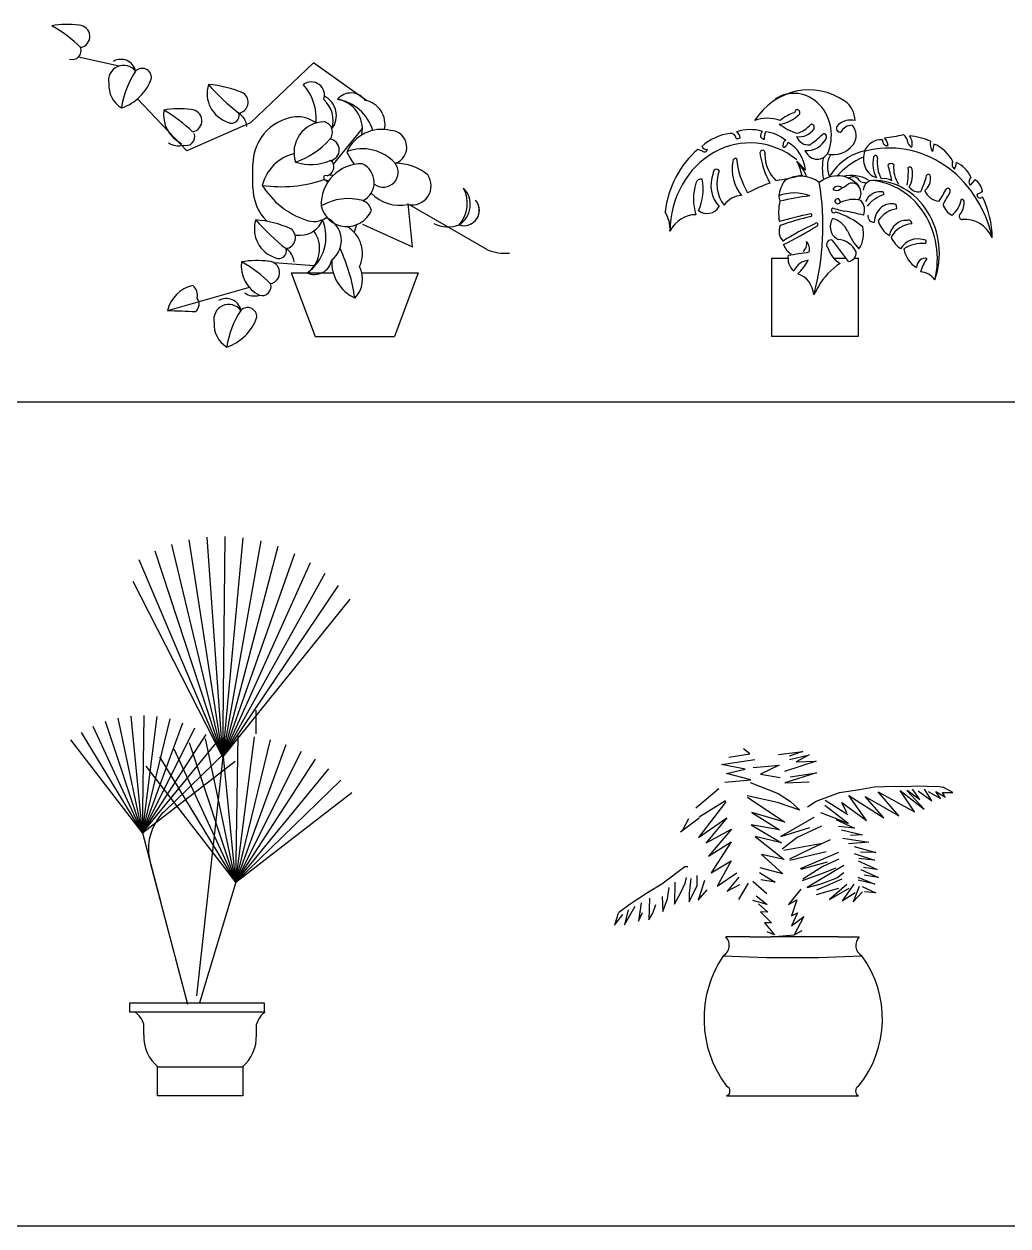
# Model space of a CAD drawing. Header units: millimetres. Extents: x 12377 to 30673, y 89761 to 101952.
# Drawn here: x 21045 to 23150, y 94317 to 96888 of the extents above; entities that cross this region are included whole.
import ezdxf

# ---------------------------------------------------------------- set-up
doc = ezdxf.new("R2010")
doc.units = ezdxf.units.MM
doc.layers.add('www.cad-blocks.net', color=7, linetype='Continuous')

# ---------------------------------------------------------------- blocks, each defined once
blk = doc.blocks.new('A$C1BAA672F')
at = {"linetype": 'Continuous'}
for p, q in [((110.7, 462.5), (43.8, 477.2)), ((463.6, 300.7), (511.2, 359.9)), ((331.2, 262.1), (331.2, 301.1)), ((463.8, 282.9), (448.2, 281.6)), ((448.2, 275.6), (448.2, 281.6)), ((448.2, 275.6), (455.9, 273.7)), ((717.1, 159.9), (589, 234.3)), ((501.7, 201.2), (497.5, 189)), ((431.8, 133.5), (365.9, 138.6)), ((394.3, 122.1), (433.3, 17.1)), ((394.3, 122.1), (463.3, 122.1)), ((510.5, 122.1), (603, 122.1)), ((603, 122.1), (564.1, 17.1)), ((325, 98.2), (190.5, 59.7)), ((433.3, 17.1), (564.1, 17.1))]:
    blk.add_line(p, q, dxfattribs=at)
at = {"linetype": 'Continuous', "extrusion": (0, 0, -1)}
for p, q in [((430.6, 467.5), (327, 368.9)), ((518.4, 405.4), (430.6, 467.5)), ((222.3, 322.9), (140.9, 408.3)), ((327, 368.9), (222.3, 322.9)), ((593.9, 165), (586.6, 236.3)), ((511.3, 202.1), (593.9, 165))]:
    blk.add_line(p, q, dxfattribs=at)
at = {"linetype": 'Continuous'}
for centre, radius, start, end in [((25.2, 380.5), 150.4, 82.5091, 99.6489), ((-108.7, 335.1), 222.1, 45.2691, 60.6862), ((44.2, 511.1), 18.5, 280.6201, 87.9621), ((33.6, 487.9), 14.8, 252.7219, 19.5036), ((118.2, 438.7), 24.9, 37.6202, 191.8098), ((113.9, 448.8), 24.7, 11.9718, 120.4275), ((148.9, 443.5), 15.1, 356.5795, 136.5291), ((257.8, 372.8), 144.6, 145.9044, 171.7862), ((90.5, 467.2), 77.6, 288.1297, 341.5173), ((427.1, 414.5), 21.8, 340.6524, 126.4413), ((137.8, 431), 44, 176.5512, 238.2573), ((305.6, 417.3), 49.9, 162.8036, 252.1666), ((246, 262.4), 170, 65.9073, 85.9982), ((546.1, 685.7), 383.9, 221.3581, 231.626), ((304.9, 402.8), 18.3, 279.0862, 54.5533), ((350.5, 375.7), 84.9, 355.3325, 41.528), ((492.5, 389.1), 29, 35.4225, 140.2961), ((416.5, 372.6), 46.6, 343.1921, 48.1088), ((432.5, 380.7), 35.9, 322.9455, 62.9753), ((458.5, 335.6), 73, 16.5847, 80.7965), ((461.9, 359), 49.3, 349.8892, 80.3471), ((508.3, 366.5), 40.2, 347.777, 78.6761), ((237, 382.7), 53.1, 172.1661, 243.8848), ((209.6, 241.7), 150.4, 82.5091, 99.6489), ((75.6, 196.3), 222.1, 45.2691, 60.6862), ((228.6, 372.3), 18.5, 280.6201, 87.9621), ((296.1, 380.7), 12.3, 241.8874, 19.0833), ((293, 360.7), 28.2, 4.795, 58.4019), ((409.2, 301.1), 78, 90, 180), ((399.3, 316), 63.9, 55.7827, 81.0109), ((449.3, 320.2), 50.6, 91.2838, 198.3122), ((444.3, 353.5), 17.7, 319.5038, 77.6403), ((543.3, 294.7), 63.5, 77.0966, 155.0473), ((556.6, 328.8), 27.8, 288.3377, 88.141), ((208.3, 358.4), 27.3, 233.9746, 287.1073), ((220.7, 346.4), 14.8, 252.7219, 19.5036), ((356.6, 432.4), 135.7, 289.2302, 318.2266), ((455.6, 324.5), 17.7, 278.7049, 83.5334), ((399.3, 316), 63.9, 23.9116, 24.0748), ((416.3, 248.6), 71.9, 103.6811, 165.9345), ((511.6, 253.6), 72.6, 42.2199, 110.8238), ((602.6, 374.3), 128.3, 204.3068, 215.1631), ((426.3, 380.4), 80.1, 251.7815, 293.5515), ((510, 234.9), 66.6, 88.9568, 182.4223), ((449.5, 296.3), 14.8, 285.1873, 31.985), ((416.3, 248.6), 71.9, 50.4739, 54.2537), ((399.3, 316), 63.9, 349.2687, 353.0548), ((497, 271), 33.7, 296.4955, 65.011), ((545.5, 287.8), 24.6, 236.5715, 36.4727), ((565.3, 217.6), 84.8, 50.7973, 90), ((593.1, 265.4), 31.4, 257.4664, 34.7484), ((409.2, 262.1), 78, 180, 225), ((377.4, 484.7), 220.8, 261.9553, 288.7044), ((461.8, 337.4), 135.5, 211.7539, 250.8808), ((431.3, 243.2), 36.6, 50.8485, 62.4066), ((602.6, 374.3), 128.3, 235.8151, 236.5715), ((630.4, 236.7), 53.6, 318.235, 27.8141), ((649.7, 234.3), 39.2, 301.7428, 44.3064), ((488, 156.6), 87.7, 74.086, 120.5036), ((504.4, 220), 22.2, 12.2551, 69.9426), ((572.2, 296.4), 63.2, 222.741, 282.9144), ((678.3, 225.2), 25.5, 251.8487, 40.8143), ((678.3, 225.2), 25.5, 270, 40.8143), ((486, 241.9), 43.6, 192.8947, 336.9019), ((383.4, 194.5), 49.9, 162.8036, 252.1666), ((623.9, 462.9), 383.9, 221.3581, 231.626), ((323.9, 39.6), 170, 65.9073, 85.9982), ((409.2, 223.1), 39, 270, 339.8595), ((431.3, 243.2), 36.6, 247.6573, 306.0065), ((378.4, 181.8), 73, 304.9788, 22.3903), ((436.6, 175.6), 40.2, 307.0992, 67.9694), ((459.9, 154), 51.4, 335.48, 59.4223), ((652.5, 251.4), 53.6, 243.9365, 289.5178), ((382.7, 179.9), 18.3, 279.0862, 54.5533), ((409.2, 262.1), 78, 263.4744, 270), ((391.6, 162.2), 49.3, 305.4282, 35.8861), ((374, 157.9), 12.3, 241.8874, 19.0833), ((370.8, 137.9), 28.2, 4.795, 58.4019), ((223.6, 43.3), 277.6, 7.7528, 25.3457), ((745.8, 232.4), 78, 248.3806, 275.5863), ((365.1, 133), 53.1, 172.1661, 243.8848), ((337.7, -8.1), 150.4, 82.5091, 99.6489), ((203.7, -53.5), 222.1, 45.2691, 60.6862), ((356.6, 122.6), 18.5, 280.6201, 87.9621), ((432.3, 148.4), 29, 245.4792, 350.3528), ((526.1, 140.1), 65.3, 176.9395, 245.1735), ((467.3, 112.1), 44.4, 315.0156, 27.5067), ((244.2, 47.5), 55, 102.8432, 167.1914), ((219, 84.9), 20.8, 348.0194, 51.3506), ((346.1, 99.4), 14.8, 252.7219, 19.5036), ((225.6, 70.7), 16.9, 311.318, 35.7135), ((287.2, 55.3), 24.7, 11.9718, 120.4275), ((333.7, 111.3), 27.3, 233.9746, 287.1073), ((86.4, -3577.4), 3638.5, 87.6323, 88.3606), ((291.5, 45.2), 24.9, 37.6202, 191.8098), ((431.1, -20.7), 144.6, 145.9044, 171.7862), ((322.3, 50), 15.1, 356.5795, 136.5291), ((311.1, 37.4), 44, 176.5512, 238.2573), ((263.8, 73.7), 77.6, 288.1297, 341.5173)]:
    blk.add_arc(centre, radius, start, end, dxfattribs=at)
blk = doc.blocks.new('TS_K8D0TLXCC4F5MQ2A')
for points in [[(0.901, 11.875, 0.282889), (2.758, 12.468, 0.404466), (2.683, 13.73, 0.259045), (1.866, 13.285, -0.618211), (1.569, 13.656, -0.257805), (2.906, 14.027, 0.245687), (2.164, 15.288, 0.392285), (-4.371, 14.027, -0.173103), (-2.515, 14.027, -0.115077), (-1.475, 14.546, -1.219653), (-1.104, 14.472, -0.17829), (-2.589, 13.804, 0.069405), (-1.327, 13.211, 0.16222), (-0.287, 13.804, -0.53537), (-0.064, 13.507, -0.263175), (-1.327, 12.988, 0.333206), (-0.361, 12.468, 0.03653), (0.53, 13.136, -0.780896), (0.827, 12.914, -0.31011), (-0.733, 12.097, 0.55042), (0.901, 11.875, 0.742403), (-2.886, 15.437, 1.617277)], [(-1.309, 11.393), (-0.697, 10.81, 0.264748), (-1.974, 12.61, -0.263698), (-2.203, 12.316, -0.862911), (-2.301, 12.479, -0.468565), (-2.105, 12.741, 0.140767), (-3.579, 13.297, 0.141427), (-3.677, 12.806, -0.090138), (-3.939, 12.97, -0.302937), (-3.808, 13.33, 0.142159), (-5.674, 13.297, -0.275348), (-5.412, 12.905, -0.098957), (-5.707, 12.872, 0.401554), (-6.133, 13.199, 0.142389), (-8.196, 12.348, 0.22179), (-7.77, 12.152, -0.551053), (-8.131, 12.054), (-8.482, 12.163)], [(12.818, 6.424, 0.120514), (12.12, 9.074, -0.617641), (11.702, 9.213, -0.000004), (12.12, 9.422, 0.236099), (11.562, 10.189, 0), (11.213, 9.841, -0.442628), (11.283, 10.329, 0.178875), (10.236, 11.305, -0.109825), (10.097, 10.887, -0.414395), (9.957, 11.375, 0.18385), (8.592, 12.511), (8.486, 12.016, -0.217117), (8.352, 12.7, 0.058785), (6.84, 13.042, -0.26126), (6.999, 12.299, -0.159191), (6.716, 12.582, 0.222861), (6.398, 13.119, -0.02053), (5.017, 12.918, -0.185166), (5.281, 12.421, -0.519544), (4.876, 12.776, 0.318117), (3.566, 12.034)], [(-10.488, 6.851, -0.609145), (-1.309, 11.482, -0.114854)], [(-8.477, 12.163, 0.198618), (-10.844, 8.098, -0.171383), (-10.488, 6.851, -0.264515), (-8.616, 7.92, -0.176946), (-8.616, 9.968, -0.353956), (-8.171, 10.235, -0.196013), (-8.438, 8.187, 0.408048), (-6.923, 8.454, -0.320631), (-7.369, 10.591, -0.763408), (-6.923, 10.769, 0.297206), (-6.567, 8.543, -0.228663), (-5.319, 9.166, -0.241588), (-5.943, 11.393, -0.412321), (-5.676, 11.571, 0.12025), (-4.874, 9.344, -0.028055), (-3.27, 9.968, -0.092983), (-3.983, 11.927, -1.219035), (-3.626, 11.838, 0.226937), (-2.824, 10.146, 0.03459), (-0.953, 10.502, 0.071098), (-1.309, 11.393, -0.073138), (-0.58, 10.382, 0.917972)], [(1.124, 11.801, 0.276192), (1.05, 10.391, 0.602468)], [(1.094, 10.468, -0.189824), (3.607, 12.072, 0.464026), (4.444, 10.329, -0.20538), (4.235, 11.654, -0.996416), (4.514, 11.584, 0.176282), (4.793, 10.259, -0.162181), (5.561, 10.12, 0.016674), (5.281, 11.166, -0.333118), (5.7, 11.166, 0.200118), (6.049, 9.911, 0.604651)], [(3.566, 12.034, -0.412408), (12.818, 6.424, 0.299304), (10.655, 7.609, -0.551041), (10.445, 7.888, 0.202025), (10.794, 8.725, 0.412251), (10.585, 8.934, -0.205322), (9.887, 7.888, -0.201974), (9.259, 8.585, -0.023803), (9.748, 9.353, 0.727905), (9.538, 9.632, -0.000001), (8.98, 8.795, -0.27419), (7.933, 9.492, 0.291301), (8.352, 10.399, 0.678064), (8.073, 10.468, -0.0483), (7.654, 9.422, -0.265418), (6.817, 9.701, 0.181442), (7.026, 10.887, 0.642214), (6.747, 10.957, -0.049908), (6.677, 9.841, 2.174423)], [(0.604, 11.652, 0.105621), (0.604, 10.242, 0.715359)], [(3.5, 11.652, 0.117816), (1.569, 10.391, 2.394786)], [(-2.62, 9.128, -0.124088), (-2.187, 10.14, -0.279845), (0.312, 10.009)], [(-0.98, 10.53, -0.07049), (-0.883, 10.422)], [(0.312, 10.009, -0.121406), (-0.093, 2.711, 2.124595)], [(0.312, 10.009, -0.375127), (3.199, 9.779)], [(1.919, 9.681, 0.466728), (1.296, 9.55, 0.275606), (1.815, 9.586, 0.056321), (2.428, 9.927, -0.782249), (3.177, 8.906, -0.496683)], [(3.871, 10.168, 0.181227), (2.015, 10.391, 0.411903)], [(3.649, 10.02, -0.28797), (3.203, 10.168, 0.417923), (2.386, 10.242, -0.26676)], [(4.056, 10.143, 0.333332), (3.479, 9.509, 1.028511)], [(4.171, 10.143, -0.533511), (8.669, 3.688, 0.224774), (7.631, 4.207, -0.080156), (8.093, 5.071, 0.480434), (7.343, 4.495, -0.226855), (6.42, 5.705, -0.132391), (7.977, 6.051, 1), (7.862, 6.282, 0.320299), (6.19, 5.705, -0.12156), (5.497, 6.455, -0.245976), (6.997, 7.319, 0.580277), (6.651, 7.55, 0.3681), (5.382, 6.57, -0.214449), (4.575, 7.55, -0.199952), (5.901, 8.299, 0.236203), (5.843, 8.587, 0.481629), (4.286, 7.435, -0.5), (3.825, 7.896, -0.256531)], [(4.056, 10.143, -0.47595), (8.669, 3.688, -7.420906)], [(3.767, 8.472, -0.144161), (4.978, 9.221, 0.720613), (4.805, 9.394, 0.32414), (3.652, 8.76, 8.517633)], [(0.18, 7.204, 1.190456), (-0.016, 7.321, 0.033551), (-2.311, 6.207, -0.344015), (-2.508, 7.223, -0.016653), (-0.311, 7.813, 1.33034), (-0.337, 7.968, 0.017224), (-2.579, 7.468, -0.112395), (-2.539, 8.791)], [(-2.539, 8.791, -0.0968), (-2.62, 9.142, -0.168813), (-0.378, 9.142, 0.025345), (-2.539, 8.791)], [(1.815, 8.702, 0.933285), (1.428, 8.829, 0.627669), (1.815, 8.702, -0.169554), (3.313, 8.838, -0.333504), (3.518, 7.885, 0.022963), (2.155, 8.157, -0.03767), (1.27, 8.361, 1.080247), (1.474, 8.089, -0.090755), (3.45, 7.136, -0.247481), (3.177, 5.706, -0.106285), (2.36, 6.864, 0.20191), (1.27, 7.68, 0.50032), (1.679, 6.319, -0.252041), (2.973, 5.502, -0.414207), (2.428, 4.889, 0.006945), (1.27, 6.251, 0.867217), (0.929, 5.774, 0.189415), (1.815, 4.753, 0.123606), (0.248, 3.256, 0.001543), (-0.093, 2.711, 0.320573), (-1.251, 4.072, 0.082771), (-0.501, 4.957, 0.259045), (-1.523, 4.277, -0.312489), (-1.932, 5.298, 0.008766), (-0.433, 5.502, 0.296477), (-0.606, 6.174, -0.338695), (-0.868, 5.551)], [(-1.727, 5.366, -0.164159), (-2.279, 5.977, 0.022626), (0.18, 7.204, -0.181337)]]:
    blk.add_lwpolyline(points, format="xyb")
for points in [[(2.836, 5.093), (3.121, 5.093), (3.121, 0), (-3.121, 0), (-3.121, 5.093)], [(-3.121, 5.093), (-1.956, 5.093)], [(1.356, 5.093), (2.259, 5.093)]]:
    blk.add_lwpolyline(points)
blk = doc.blocks.new('EPLANT7')
at = {"xscale": 0.04226167584449394, "yscale": 0.06273761873094345}
blk.add_blockref('TS_K8D0TLXCC4F5MQ2A', (0, 0), dxfattribs=at)
blk = doc.blocks.new('A$C1A0F070B')
at = {"xscale": 700, "yscale": 525, "zscale": 0.8749999999999998}
blk.add_blockref('EPLANT7', (320.8, 0), dxfattribs=at)
blk = doc.blocks.new('A$C03B80EE0')
for p, q in [((406.4, 905.3), (317.2, 1486.8)), ((406.4, 905.3), (364.9, 1494.1)), ((406.4, 905.3), (413.2, 1496.1)), ((406.4, 905.3), (461.4, 1492.6)), ((406.4, 905.3), (509, 1483.8)), ((406.4, 905.3), (225.6, 1456.4)), ((406.4, 905.3), (270.5, 1474.2)), ((406.4, 905.3), (555.2, 1469.7)), ((406.4, 905.3), (599.5, 1450.5)), ((406.4, 905.3), (182.9, 1433.7)), ((406.4, 905.3), (641.5, 1426.4)), ((406.4, 905.3), (680.4, 1397.8)), ((406.4, 905.3), (167, 1375.3)), ((406.4, 905.3), (716, 1365)), ((406.4, 905.3), (747.6, 1328.5)), ((496.3, 968.5), (496.3, 1031.4)), ((191.6, 703.6), (92.7, 1001.1)), ((191.6, 703.6), (126.6, 1010.3)), ((191.6, 703.6), (161.4, 1015.6)), ((191.6, 703.6), (196.5, 1017)), ((191.6, 703.6), (231.6, 1014.5)), ((191.6, 703.6), (266.1, 1008.1)), ((191.6, 703.6), (299.8, 997.8)), ((191.6, 703.6), (29, 971.6)), ((191.6, 703.6), (60, 988.1)), ((191.6, 703.6), (332, 983.8)), ((191.6, 703.6), (362.5, 966.3)), ((191.6, 703.6), (0, 951.7)), ((191.6, 703.6), (390.9, 945.5)), ((441.2, 571.8), (317.7, 943.7)), ((441.2, 571.8), (360.1, 955.2)), ((441.2, 571.8), (403.5, 961.8)), ((441.2, 571.8), (447.4, 963.6)), ((441.2, 571.8), (491.2, 960.4)), ((441.2, 571.8), (534.4, 952.4)), ((441.2, 571.8), (576.5, 939.6)), ((441.2, 571.8), (238, 906.8)), ((250.4, 760.6), (416.7, 921.7)), ((441.2, 571.8), (276.8, 927.5)), ((406.4, 905.3), (336.2, 267.6)), ((441.2, 571.8), (616.8, 922.1)), ((441.2, 571.8), (654.9, 900.2)), ((191.6, 703.6), (439.7, 895.1)), ((441.2, 571.8), (201.8, 882)), ((441.2, 571.8), (690.3, 874.3)), ((441.2, 571.8), (722.6, 844.5)), ((441.2, 571.8), (751.4, 811.2)), ((191.6, 703.6), (240.8, 516.9)), ((212.5, 624.3), (312.5, 245.5)), ((441.2, 571.8), (344.4, 248.5)), ((158.4, 248.5), (517.2, 248.5)), ((158.4, 224.1), (158.4, 248.5)), ((517.2, 248.5), (517.2, 224.1)), ((517.2, 224.1), (158.4, 224.1)), ((195.4, 162.8), (195.4, 191.4)), ((496.5, 162.8), (496.5, 191.4)), ((231.8, 77.4), (460.1, 77.4)), ((231.8, 0), (231.8, 77.4)), ((460.1, 77.4), (460.1, 0)), ((460.1, 0), (231.8, 0))]:
    blk.add_line(p, q)
for centre, radius, start, end in [((347.8, 660.1), 140, 134.0942, 194.789), ((133.5, 172.3), 64.8, 17.1248, 54.0063), ((558.4, 172.3), 64.8, 125.9937, 162.8752), ((300.8, 158.4), 105.5, 177.5907, 230.3781), ((391.1, 158.4), 105.5, 309.6219, 2.4093)]:
    blk.add_arc(centre, radius, start, end)
blk = doc.blocks.new('A$C259F7A36')
for p, q in [((305.8, 905.9), (362.3, 914.7)), ((362.3, 914.7), (344.9, 927.7)), ((438.5, 912.5), (503.7, 921.2)), ((503.7, 921.2), (466.7, 908.1)), ((468.4, 899.2), (520.8, 912.1)), ((520.8, 912.1), (485.6, 893.2)), ((286.2, 886.4), (375.4, 899.4)), ((349.3, 873.3), (286.2, 886.4)), ((299.3, 862.4), (349.3, 873.3)), ((371, 877.7), (440.6, 884.2)), ((440.6, 884.2), (390.6, 860.2)), ((539.7, 894.9), (454.7, 867.4)), ((485.6, 893.2), (539.7, 894.9)), ((294.9, 838.5), (364.5, 845)), ((364.5, 845), (299.3, 862.4)), ((362.5, 837.7), (437.3, 808.7)), ((390.6, 860.2), (442.8, 851.5)), ((540.6, 863.9), (455.6, 837.3)), ((455.6, 837.3), (520.8, 839.9)), ((470.2, 852.8), (540.6, 863.9)), ((278.6, 820.7), (217.2, 769)), ((437.3, 808.7), (470.9, 787.3)), ((539.7, 787.9), (601.5, 811.1)), ((601.5, 811.1), (655.6, 818.9)), ((655.6, 818.9), (694.2, 826.6)), ((694.2, 826.6), (720.9, 827)), ((760.3, 748.9), (705.1, 813.1)), ((705.1, 813.1), (802.7, 759.2)), ((720.9, 827), (752.6, 828.1)), ((752.6, 828.1), (777.6, 827)), ((802.7, 759.2), (764.2, 816.9)), ((764.2, 816.9), (828.3, 766.9)), ((777.6, 827), (811.6, 829.3)), ((828.3, 766.9), (782.1, 816.9)), ((782.3, 817.8), (816.9, 792.1)), ((816.9, 792.1), (797.1, 819.8)), ((811.6, 829.3), (836.6, 828.1)), ((811.9, 815.8), (848.5, 789.1)), ((848.5, 789.1), (828.7, 819.8)), ((836.6, 828.1), (869.5, 827)), ((838.6, 813.8), (872.3, 795)), ((872.3, 795), (859.4, 813.8)), ((859.4, 813.8), (885.1, 799)), ((869.5, 827), (882, 824.7)), ((882.6, 801.9), (877.3, 811.5)), ((877.3, 811.5), (905, 811.5)), ((905, 811.5), (879.4, 825.4)), ((297.4, 785.9), (224.6, 690.6)), ((226.6, 746.4), (297.2, 790)), ((435.8, 784.3), (354.8, 802.6)), ((355.9, 798.7), (455.7, 732.1)), ((495.3, 764.4), (435.8, 784.3)), ((470.9, 787.3), (495.3, 764.4)), ((516.5, 772.5), (539.7, 787.9)), ((625, 728.7), (562.6, 776.2)), ((563.6, 791.1), (624, 752.5)), ((607.6, 784.8), (674.3, 736)), ((621.7, 756.6), (607.6, 784.8)), ((674.3, 736), (626.8, 802.8)), ((626.8, 802.8), (720.5, 743.8)), ((720.5, 743.8), (670.5, 800.3)), ((670.5, 800.3), (760.3, 748.9)), ((176.7, 705.8), (226.6, 743.8)), ((197.5, 740.5), (181.8, 710.9)), ((224.6, 690.6), (300.1, 743.9)), ((300.1, 743.9), (245.2, 676.2)), ((455.7, 732.1), (367, 758)), ((367, 758), (440.9, 711.8)), ((533.1, 744.4), (444.6, 693.4)), ((550.8, 757.4), (588.4, 743.6)), ((588.4, 743.6), (625, 728.7)), ((245.2, 676.2), (312.6, 713)), ((312.6, 713), (251.3, 641.1)), ((440.9, 711.8), (365.2, 724.7)), ((365.2, 724.7), (446.5, 676.7)), ((444.6, 693.4), (522.2, 717.7)), ((553.8, 721.3), (488.3, 691)), ((592, 738.9), (641.9, 715.9)), ((641.9, 715.9), (599.4, 719.9)), ((606.8, 711.8), (663.6, 698.3)), ((251.3, 641.1), (312.3, 679.7)), ((312.3, 679.7), (258.7, 596.8)), ((446.5, 676.7), (376.3, 693.3)), ((376.3, 693.3), (453.9, 632.3)), ((488.3, 691), (448.2, 659.4)), ((453.1, 657), (551.3, 675.2)), ((576.8, 684.9), (524.7, 660.6)), ((610.9, 689.5), (679.8, 678.7)), ((679.8, 678.7), (625.7, 674)), ((663.6, 698.3), (631.1, 696.3)), ((453.9, 632.3), (392.9, 645.2)), ((392.9, 645.2), (450.2, 593.4)), ((524.7, 660.6), (467.6, 632.7)), ((468.8, 630.3), (565.9, 653.3)), ((598.7, 650.9), (496.8, 607.2)), ((640.6, 648.3), (695.3, 630)), ((641.3, 666.5), (698.7, 651)), ((698.7, 651), (657.5, 651.7)), ((126.5, 567.2), (188.3, 613.6)), ((188.3, 613.6), (196.1, 613.6)), ((258.7, 596.8), (312.2, 628.8)), ((312.2, 628.8), (274.8, 561.2)), ((499.2, 606), (569.5, 625.4)), ((557.4, 613.3), (504, 579.3)), ((613.2, 615.7), (515, 557.4)), ((599.9, 632.7), (557.4, 613.3)), ((652.1, 628.7), (702.7, 605.7)), ((695.3, 630), (653.4, 634.8)), ((188.7, 568.4), (192.9, 584)), ((204.3, 581.1), (200, 541.4)), ((221.3, 562.7), (221.3, 589.6)), ((274.8, 561.2), (327.1, 596.7)), ((332.4, 584.7), (301.4, 547)), ((388.1, 596.9), (429.5, 571.4)), ((450.2, 593.4), (389.2, 610.1)), ((502.8, 575.6), (558.6, 596.3)), ((608.4, 579.3), (540.4, 550.1)), ((552.6, 567.1), (595, 582.9)), ((558.6, 596.3), (592.6, 609.6)), ((595, 582.9), (613.2, 597.5)), ((650.7, 584.7), (696.7, 565.8)), ((658.8, 605), (706.1, 584.1)), ((702.7, 605.7), (666.3, 610.4)), ((706.1, 584.1), (667.6, 590.1)), ((87.9, 544), (126.5, 567.2)), ((141.8, 527.2), (146.1, 557)), ((161.7, 571.2), (160.3, 513)), ((177.3, 544.2), (188.7, 568.4)), ((200, 518.7), (221.3, 562.7)), ((241.1, 575.5), (224.1, 522.9)), ((224.1, 522.9), (248.2, 551.3)), ((301.4, 547), (335.6, 565.5)), ((357.2, 568.6), (331.9, 525.4)), ((369.8, 573.7), (407.7, 541)), ((429.5, 571.4), (391.2, 577.8)), ((498.1, 552.3), (465.2, 511.3)), ((515, 557.4), (552.6, 567.1)), ((540.1, 538.2), (599.6, 555.6)), ((621.5, 564.8), (574.9, 525.4)), ((574.9, 525.4), (627.9, 555.6)), ((639.8, 565.7), (608.7, 521.7)), ((654.4, 560.2), (638, 519)), ((696.7, 565.8), (651.4, 576.6)), ((662.7, 560.2), (699.3, 542.8)), ((41.5, 513.1), (87.9, 544)), ((70.9, 515.8), (63.8, 467.6)), ((93.6, 528.6), (92.2, 470.4)), ((127.7, 532.9), (129.1, 493.1)), ((129.1, 493.1), (141.8, 527.2)), ((160.3, 513), (177.3, 544.2)), ((200, 541.4), (200, 518.7)), ((408.3, 512.1), (369.7, 522.5)), ((378.7, 535.3), (408.3, 512.1)), ((465.2, 511.3), (487.7, 524.2)), ((487.7, 524.2), (473.3, 481.6)), ((608.7, 521.7), (643.5, 543.7)), ((638, 519), (663.6, 545.5)), ((699.3, 542.8), (668.2, 545.5)), ((9.9, 487.4), (0, 456.2)), ((0, 456.2), (22.7, 484.6)), ((10.6, 489.9), (41.5, 513.1)), ((27, 457.6), (55.3, 507.3)), ((36.9, 497.4), (27, 457.6)), ((63.8, 467.6), (75.2, 490.3)), ((92.2, 470.4), (102.1, 488.9)), ((102.1, 488.9), (110.6, 511.6)), ((385, 513.7), (409.9, 491.2)), ((409.9, 491.2), (390.6, 492)), ((390.6, 492), (419.5, 463.1)), ((473.3, 481.6), (489.3, 489.6)), ((489.3, 489.6), (473.3, 455.1)), ((419.5, 463.1), (401, 462.3)), ((401, 462.3), (427.5, 431)), ((473.3, 455.1), (506.2, 480)), ((506.2, 480), (480.5, 430.2)), ((361.5, 425.1), (298.1, 425.1)), ((361.5, 425.1), (418.8, 425.1)), ((427.5, 431), (408.3, 439)), ((418.8, 425.1), (480.5, 430.2)), ((493.4, 425.1), (418.8, 425.1)), ((480.5, 430.2), (502.2, 442.2)), ((599.2, 425.1), (493.4, 425.1)), ((599.2, 425.1), (654.5, 425.1)), ((299.8, 0), (652.8, 0))]:
    blk.add_line(p, q)
for centre, radius, start, end in [((275.2, 402.7), 32, 299.0416, 44.3499), ((677.3, 402.7), 32, 135.6501, 240.9584), ((540.8, 206.5), 301.4, 146.0719, 216.8891), ((476.3, 3792.2), 3422.5, 266.8926, 273.1074), ((429.5, 206.1), 287.1, 321.0565, 35.9824), ((295.2, 12.8), 13.6, 289.4897, 70.5103), ((658.3, 12.8), 13.9, 113.1066, 246.8934)]:
    blk.add_arc(centre, radius, start, end)
blk = doc.blocks.new('FORMAT')
at = {"layer": 'www.cad-blocks.net', "color": 155, "true_color": 0x546d8e}
for p, q in [((13495.8, 96080.2), (30672.7, 96080.2)), ((13495.8, 94316.9), (30672.7, 94316.9))]:
    blk.add_line(p, q, dxfattribs=at)

msp = doc.modelspace()

# ---------------------------------------------------------------- block references
for name, p, xscale, yscale, zscale in [('A$C1BAA672F', (21104.2, 96197.1), 1.3, 1.3, 1.3), ('A$C03B80EE0', (21144.8, 94595.2), 0.8, 0.8, 0.8), ('A$C259F7A36', (22308.3, 94595.2), 0.8, 0.8, 0.8)]:
    msp.add_blockref(name, p, dxfattribs=dict(xscale=xscale, yscale=yscale, zscale=zscale))
msp.add_blockref('A$C1A0F070B', (22416.5, 96219.4))
at = {"layer": 'www.cad-blocks.net'}
msp.add_blockref('FORMAT', (0, 0), dxfattribs=at)

doc.saveas('drawing.dxf')
